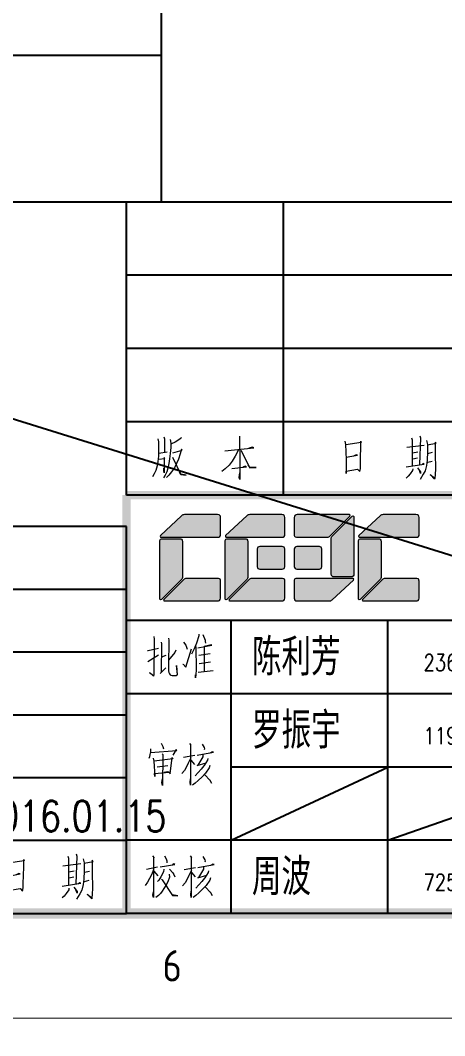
# Model space of a CAD drawing. Extents: x -93062 to 326984, y -142534 to 91021.
# Drawn here: x 104202 to 108261, y -55007 to -45302 of the extents above; entities that cross this region are included whole.
import ezdxf
from ezdxf.enums import TextEntityAlignment as Align

# ---------------------------------------------------------------- set-up
doc = ezdxf.new("R2010")
doc.units = 0
doc.header["$LTSCALE"] = 1000
doc.header["$MEASUREMENT"] = 0
doc.layers.get('0').update_dxf_attribs({"color": 8})
for name, color, linetype in [('-人员定位', 6, 'Continuous'), ('HQ1', 8, 'Continuous'), ('Version', 8, 'Continuous'), ('WALL', 8, 'Continuous')]:
    doc.layers.add(name, color=color, linetype=linetype)
doc.styles.add('HZTXT', font='geditxt.shx', dxfattribs={"width": 0.8, "bigfont": 'hztxt1.shx'})
doc.styles.get("Standard").update_dxf_attribs({"font": 'gbenor.shx', "bigfont": 'gbcbig.shx'})
doc.styles.add('TK', font='GEDITXT.SHX', dxfattribs={"width": 0.85, "height": 3.5, "bigfont": 'DXT.SHX'})

# ---------------------------------------------------------------- blocks, each defined once
blk = doc.blocks.new('GEDI_WK_A2')
at = {"color": 3}
for points, const_width in [([(0, 0), (594, 0), (594, 420), (0, 420)], 0.1), ([(25, 10), (584, 10), (584, 410), (25, 410)], 1)]:
    blk.add_lwpolyline(points, close=True, dxfattribs=dict(at, const_width=const_width))
blk.add_text('6', height=3, dxfattribs=at).set_placement((408.375, 5), align=Align.MIDDLE)
blk = doc.blocks.new('GEDI_TQ_2012')
at = {"color": 2}
for p, q in [((0, 28), (-180, 28)), ((-170, 0), (-170, 28)), ((-155, 0), (-155, 28)), ((-90, 21), (-180, 21)), ((0, 14), (-170, 14)), ((0, 7), (-180, 7))]:
    blk.add_line(p, q, dxfattribs=at)
at = {"color": 7}
blk.add_line((0, 0), (-180, 0), dxfattribs=at)
at = {"color": 2, "const_width": 0.8}
for points in [[(-180, 40), (0, 40)], [(-180, 0), (-180, 40)]]:
    blk.add_lwpolyline(points, dxfattribs=at)
at = {"color": 7, "lineweight": 0}
for points in [[(-177.369, 26.489), (-177.337, 26.23), (-177.392, 22.819), (-177.424, 22.685), (-177.808, 23.046), (-177.424, 22.756)], [(-175.997, 26.324), (-175.942, 26.128), (-175.997, 23.705), (-175.973, 23.407), (-175.973, 23.211), (-175.942, 23.046), (-175.887, 22.921), (-175.808, 22.819), (-175.746, 22.787), (-175.636, 22.756), (-175.526, 22.756), (-175.252, 22.756), (-175.165, 22.819), (-175.134, 22.85), (-175.22, 23.705), (-175.165, 22.819), (-175.22, 22.787)], [(-173.079, 26.685), (-173.079, 26.528), (-173.299, 25.838), (-173.518, 25.312), (-173.769, 24.787)], [(-172.687, 26.653), (-172.46, 26.128), (-172.46, 26.002), (-172.436, 25.838)], [(-177.981, 25.148), (-177.926, 25.148), (-176.945, 25.375)], [(-176.694, 25.932), (-176.64, 25.767), (-176.671, 23.046), (-176.781, 22.952), (-176.224, 23.477)], [(-174.608, 23.799), (-174.577, 23.838), (-174.326, 23.54), (-173.769, 25.312)], [(-174.554, 25.932), (-174.326, 25.642), (-174.193, 25.281)], [(-173.354, 25.508), (-173.322, 23.281), (-173.354, 22.85), (-173.385, 22.521), (-173.385, 22.819)], [(-173.189, 25.406), (-171.848, 25.642), (-171.903, 25.673), (-172.154, 25.602), (-172.577, 25.508), (-172.577, 23.148)], [(-177.949, 24.097), (-176.945, 24.724)], [(-176.224, 24.654), (-176.64, 24.489)], [(-175.275, 25.179), (-175.361, 24.952), (-175.973, 24.23)], [(-173.079, 24.685), (-171.989, 24.85)], [(-173.048, 23.901), (-171.958, 24.065)], [(-173.134, 23.077), (-171.707, 23.242)], [(-177.698, 15.737), (-177.698, 15.439), (-177.753, 15.212), (-177.808, 14.977), (-177.863, 14.812)], [(-177.698, 15.377), (-175.189, 15.573), (-175.252, 15.667), (-175.581, 15.141)], [(-176.694, 16.294), (-176.53, 15.965), (-176.475, 15.737)], [(-173.965, 16.255), (-173.856, 16.098), (-173.887, 16.129), (-173.887, 12.255), (-173.911, 12.553), (-173.887, 12.883)], [(-172.766, 16.192), (-172.577, 15.863), (-172.546, 15.737), (-172.577, 15.635)], [(-177.447, 14.851), (-177.392, 14.553), (-177.283, 13.11), (-177.306, 13.369), (-175.918, 13.502), (-176.083, 13.534), (-176.389, 13.471)], [(-175.918, 13.502), (-175.808, 13.338), (-175.636, 14.914), (-175.581, 14.781), (-177.337, 14.553)], [(-176.585, 15.275), (-176.53, 15.212), (-176.553, 12.224), (-176.616, 12.522), (-176.553, 12.883)], [(-173.856, 14.882), (-174.107, 14.357), (-174.303, 13.965), (-174.467, 13.667), (-174.695, 13.369)], [(-173.464, 15.11), (-174.554, 14.914)], [(-173.856, 14.655), (-173.495, 14.255)], [(-172.209, 14.812), (-172.24, 14.655), (-172.577, 14.161), (-172.601, 14.13), (-172.852, 13.8), (-173.134, 13.471), (-173.44, 13.173)], [(-173.244, 15.141), (-171.683, 15.408), (-171.793, 15.439), (-172.021, 15.337)], [(-172.687, 15.173), (-172.711, 14.977), (-173.189, 14.192), (-173.244, 14.161), (-172.381, 14.388)], [(-177.055, 14.028), (-176.059, 14.161)], [(-172.021, 14.161), (-172.099, 13.934), (-172.436, 13.408), (-172.766, 13.079), (-173.134, 12.718), (-173.44, 12.451), (-173.691, 12.255)], [(-172.546, 13.275), (-171.989, 12.718), (-171.879, 12.451), (-172.044, 12.781)], [(-177.505, 5.519), (-177.364, 5.323), (-177.419, 5.386), (-177.419, 1.52), (-177.482, 1.747), (-177.419, 2.077)], [(-176.36, 5.519), (-176.195, 5.221), (-176.141, 5.025), (-176.141, 4.829)], [(-173.9, 5.519), (-173.79, 5.363), (-173.821, 5.394), (-173.821, 1.52), (-173.845, 1.818), (-173.821, 2.147)], [(-172.7, 5.457), (-172.512, 5.127), (-172.48, 5.002), (-172.512, 4.9)], [(-177.419, 4.21), (-177.591, 3.747), (-177.787, 3.355), (-177.976, 2.994), (-178.203, 2.665)], [(-177.035, 4.437), (-178.093, 4.21)], [(-177.395, 4.045), (-177.003, 3.614)], [(-176.423, 4.241), (-176.446, 3.975), (-176.729, 3.52), (-176.917, 3.19), (-177.035, 3.057)], [(-176.784, 4.469), (-175.364, 4.696), (-175.474, 4.735), (-175.615, 4.665)], [(-175.89, 4.241), (-175.552, 3.88), (-175.474, 3.716), (-175.364, 3.52)], [(-173.79, 4.147), (-174.041, 3.622), (-174.237, 3.23), (-174.402, 2.932), (-174.629, 2.634)], [(-173.398, 4.374), (-174.488, 4.178)], [(-173.79, 3.92), (-173.429, 3.52)], [(-172.143, 4.076), (-172.174, 3.92), (-172.512, 3.426), (-172.535, 3.394), (-172.786, 3.065), (-173.068, 2.735), (-173.374, 2.437)], [(-173.178, 4.406), (-171.618, 4.672), (-171.727, 4.704), (-171.955, 4.602)], [(-172.621, 4.437), (-172.645, 4.241), (-173.123, 3.457), (-173.178, 3.426), (-172.316, 3.653)], [(-175.921, 3.747), (-175.89, 3.488), (-176.054, 3.026), (-176.227, 2.665), (-176.423, 2.375), (-176.588, 2.14), (-176.752, 1.912), (-176.948, 1.716), (-177.199, 1.52)], [(-176.666, 3.292), (-176.588, 3.222), (-175.615, 1.716), (-175.082, 1.685), (-175.584, 1.779), (-175.725, 1.912)], [(-171.955, 3.426), (-172.033, 3.198), (-172.371, 2.673), (-172.7, 2.343), (-173.068, 1.983), (-173.374, 1.716), (-173.625, 1.52)], [(-172.48, 2.539), (-171.924, 1.983), (-171.814, 1.716), (-171.978, 2.045)]]:
    blk.add_lwpolyline(points, dxfattribs=at)
blk = doc.blocks.new('GEDI_Version_2012')
at = {"layer": 'Version', "color": 2}
for p, q in [((-180, 0), (-180, 28)), ((0, 28), (-180, 28)), ((-165, 0), (-165, 28)), ((0, 21), (-180, 21)), ((0, 14), (-180, 14)), ((0, 7), (-180, 7)), ((0, 0), (-180, 0))]:
    blk.add_line(p, q, dxfattribs=at)
at = {"layer": 'Version', "color": 7, "lineweight": 0}
for points in [[(-177.012, 5.362), (-176.93, 5.093), (-176.93, 4.307), (-176.93, 3.716), (-176.99, 3.192), (-177.072, 2.803), (-177.184, 2.34), (-177.349, 2.01), (-177.514, 1.748)], [(-175.815, 5.295), (-175.763, 4.966), (-175.763, 4.539), (-175.815, 3.978), (-175.875, 3.454), (-175.957, 2.998), (-176.04, 2.571), (-176.152, 2.212), (-176.294, 1.883), (-176.459, 1.651)], [(-176.429, 5.557), (-176.376, 5.362), (-176.376, 4.113)], [(-174.76, 5.489), (-174.813, 5.392), (-175.344, 5.063), (-175.703, 4.898)], [(-169.19, 5.624), (-169.16, 2.931), (-169.16, 1.487), (-169.22, 1.681), (-169.16, 2.108)], [(-159.112, 5.163), (-159.052, 4.834), (-159.029, 4.115), (-158.999, 3.36), (-158.999, 3.262), (-158.999, 2.739), (-158.999, 2.05), (-158.999, 2.275), (-157.915, 2.477), (-157.69, 2.245), (-157.63, 2.537), (-157.63, 2.933), (-157.608, 3.689), (-157.578, 4.474), (-157.578, 5.133), (-157.548, 5.036), (-159.029, 4.804)], [(-152.729, 5.462), (-152.669, 5.26), (-152.669, 2.806)], [(-151.951, 5.657), (-151.891, 5.462), (-151.973, 2.903)], [(-151.307, 5.2), (-151.225, 4.834), (-151.225, 4.115), (-151.255, 3.33), (-151.307, 2.836), (-151.449, 2.312), (-151.614, 1.983), (-151.921, 1.489)], [(-151.225, 4.804), (-150.387, 4.968), (-150.469, 5.066), (-150.469, 4.048), (-150.469, 3.981), (-150.447, 2.507), (-150.469, 1.953), (-150.499, 1.624), (-150.529, 1.527), (-150.948, 1.953), (-150.552, 1.654)], [(-176.907, 4.015), (-176.099, 4.143)], [(-175.568, 4.045), (-174.678, 4.277), (-174.73, 4.375), (-174.872, 3.948), (-175.037, 3.424), (-175.202, 3.028), (-175.396, 2.601), (-175.68, 2.212), (-175.957, 1.913), (-176.182, 1.681)], [(-169.302, 4.307), (-169.609, 3.716), (-169.886, 3.23), (-170.193, 2.863), (-170.559, 2.504), (-170.866, 2.242)], [(-170.582, 4.21), (-167.828, 4.509), (-167.941, 4.569), (-168.3, 4.472)], [(-169.055, 4.277), (-168.217, 2.601), (-167.604, 2.639), (-168.188, 2.669), (-168.352, 2.863)], [(-153.178, 4.572), (-151.532, 4.774)], [(-152.647, 4.018), (-152.145, 4.115)], [(-151.195, 3.981), (-150.724, 4.085)], [(-176.93, 3.424), (-176.346, 3.492), (-176.406, 3.589), (-176.406, 2.108), (-176.429, 2.31), (-176.429, 2.571)], [(-175.598, 3.619), (-174.813, 1.95), (-174.289, 1.913), (-174.79, 1.98), (-174.925, 2.175)], [(-158.999, 3.622), (-157.915, 3.816), (-158.027, 3.853), (-158.274, 3.719)], [(-153.26, 2.701), (-151.532, 2.963), (-151.614, 3.001), (-151.726, 2.903)], [(-152.617, 3.457), (-152.168, 3.554)], [(-151.255, 3.128), (-151.195, 3.128), (-150.754, 3.232)], [(-169.916, 2.534), (-168.524, 2.699), (-168.636, 2.766), (-168.883, 2.669)], [(-152.617, 2.507), (-152.647, 2.342), (-152.871, 2.013), (-153.066, 1.788), (-153.26, 1.624)], [(-152.168, 2.604), (-151.868, 2.215), (-151.868, 2.05), (-151.973, 2.342)]]:
    blk.add_lwpolyline(points, dxfattribs=at)
blk = doc.blocks.new('GEDI_HQ1_2012')
at = {"layer": 'HQ1', "color": 2}
for p, q in [((0, 37), (-65, 37)), ((-65, 0), (-65, 37)), ((-50, 0), (-50, 37)), ((-35, 0), (-35, 37)), ((-15, 0), (-15, 37)), ((0, 0), (0, 37)), ((-65, 31), (0, 31)), ((-65, 25), (0, 25)), ((-65, 19), (0, 19)), ((-65, 13), (0, 13)), ((-65, 7), (0, 7)), ((0, 0), (0, 7)), ((-65, 0), (0, 0))]:
    blk.add_line(p, q, dxfattribs=at)
at = {"layer": 'HQ1', "color": 7, "lineweight": 0}
for points in [[(-60.479, 5.595), (-60.45, 5.321), (-60.683, 4.061), (-60.942, 2.935), (-61, 3.004), (-59.612, 3.241), (-59.638, 3.343), (-60.333, 1.981)], [(-54.887, 5.321), (-54.829, 5.015), (-54.829, 1.708)], [(-54.163, 5.562), (-54.104, 5.289), (-54.163, 1.74)], [(-46.042, 5.529), (-46.042, 5.358), (-46.479, 3.004), (-46.304, 2.899), (-46.1, 2.731), (-45.925, 2.593), (-45.783, 2.422), (-45.695, 2.25)], [(-45.116, 4.881), (-45.116, 4.64), (-45.262, 3.992), (-45.404, 3.584), (-45.579, 3.208)], [(-44.708, 5.529), (-44.683, 5.321), (-44.737, 1.875)], [(-39.557, 4.64), (-39.47, 4.607), (-38.166, 4.844), (-38.253, 4.913), (-38.486, 4.571), (-38.745, 4.196), (-39.007, 3.89), (-39.298, 3.584), (-39.615, 3.274), (-39.961, 2.968), (-40.34, 2.695), (-40.399, 2.662), (-40.628, 2.524), (-40.861, 2.356)], [(-39.153, 5.697), (-39.182, 5.46), (-39.528, 4.913), (-39.732, 4.571), (-39.961, 4.265), (-40.253, 3.922), (-40.541, 3.686)], [(-28.5, 5.493), (-28.529, 5.256), (-28.759, 4.742), (-28.963, 4.334), (-29.196, 3.992)], [(-28.73, 4.811), (-27.892, 4.913)], [(-27.429, 5.493), (-27.4, 5.321), (-27.746, 4.367)], [(-27.6, 4.709), (-26.558, 4.881)], [(-22.066, 4.64), (-21.979, 4.607), (-20.678, 4.844), (-20.762, 4.913), (-20.995, 4.571), (-21.257, 4.196), (-21.516, 3.89), (-21.807, 3.584), (-22.124, 3.274), (-22.474, 2.968), (-22.849, 2.695), (-22.907, 2.662), (-23.141, 2.524), (-23.37, 2.356)], [(-21.662, 5.697), (-21.691, 5.46), (-22.037, 4.913), (-22.241, 4.571), (-22.474, 4.265), (-22.762, 3.922), (-23.053, 3.686)], [(-11.411, 5.187), (-11.353, 4.844), (-11.324, 4.094), (-11.295, 3.31), (-11.295, 3.208), (-11.295, 2.662), (-11.295, 1.944), (-11.295, 2.185), (-10.165, 2.389), (-9.932, 2.148), (-9.874, 2.458), (-9.874, 2.866), (-9.845, 3.649), (-9.816, 4.469), (-9.816, 5.154), (-9.787, 5.048), (-11.324, 4.811)], [(-5.615, 5.493), (-5.557, 5.289), (-5.557, 2.731)], [(-4.803, 5.697), (-4.749, 5.493), (-4.832, 2.833)], [(-4.14, 5.219), (-4.053, 4.844), (-4.053, 4.094), (-4.082, 3.274), (-4.14, 2.764), (-4.282, 2.218), (-4.457, 1.875), (-4.778, 1.365)], [(-4.053, 4.811), (-3.182, 4.983), (-3.27, 5.085), (-3.27, 4.028), (-3.27, 3.959), (-3.24, 2.422), (-3.27, 1.842), (-3.299, 1.5), (-3.328, 1.398), (-3.761, 1.842), (-3.357, 1.536)], [(-61.842, 3.755), (-58.946, 3.959), (-59.088, 3.992), (-59.263, 3.959)], [(-61.321, 4.505), (-59.496, 4.742), (-59.612, 4.742), (-59.813, 4.673)], [(-55.7, 4.298), (-55.295, 3.172), (-55.237, 2.797)], [(-53.237, 4.436), (-53.296, 3.992), (-53.671, 3.343), (-54.133, 2.662)], [(-45.695, 4.403), (-45.695, 4.265), (-45.812, 3.686), (-45.899, 3.241), (-45.954, 2.935), (-46.071, 2.695), (-46.246, 2.389), (-46.42, 2.116), (-46.621, 1.842), (-46.854, 1.569)], [(-46.825, 3.959), (-45.725, 4.094)], [(-45.175, 3.959), (-44.016, 4.061), (-44.1, 4.094), (-44.275, 4.061)], [(-39.878, 4.265), (-39.819, 4.232), (-39.499, 3.922), (-39.47, 3.755), (-39.586, 3.992)], [(-27.95, 4.367), (-27.979, 4.196), (-28.442, 3.584), (-28.471, 3.514), (-28.704, 3.208), (-29.108, 2.833), (-29.312, 2.662), (-29.513, 2.491)], [(-28.529, 4.779), (-28.325, 4.265)], [(-28.008, 4.13), (-26.85, 2.833), (-26.384, 2.833), (-26.85, 2.866), (-27.079, 3.106)], [(-27.283, 4.673), (-27.021, 4.13)], [(-22.387, 4.265), (-22.328, 4.232), (-22.008, 3.922), (-21.979, 3.755), (-22.095, 3.992)], [(-6.078, 4.571), (-4.37, 4.779)], [(-5.528, 3.992), (-5.007, 4.094)], [(-4.024, 3.959), (-3.532, 4.061)], [(-45.291, 3.004), (-44.074, 3.172), (-44.216, 3.172), (-44.362, 3.106)], [(-39.732, 3.037), (-39.674, 2.935), (-39.615, 2.083), (-39.586, 1.981), (-39.586, 1.365), (-39.615, 1.638), (-39.615, 1.74), (-38.195, 1.912), (-38.224, 1.912), (-38.37, 1.912), (-38.224, 3.172), (-38.166, 3.106), (-38.253, 3.07), (-39.645, 2.866)], [(-27.571, 3.274), (-28.5, 3.139)], [(-28.067, 2.935), (-27.95, 2.422), (-28.008, 2.148), (-28.008, 2.524)], [(-22.241, 3.037), (-22.183, 2.935), (-22.124, 2.083), (-22.095, 1.981), (-22.095, 1.365), (-22.124, 1.638), (-22.124, 1.74), (-20.707, 1.912), (-20.736, 1.912), (-20.878, 1.912), (-20.736, 3.172), (-20.678, 3.106), (-20.762, 3.07), (-22.153, 2.866)], [(-11.295, 3.584), (-10.165, 3.788), (-10.282, 3.82), (-10.541, 3.686)], [(-6.166, 2.629), (-4.37, 2.899), (-4.457, 2.935), (-4.574, 2.833)], [(-5.499, 3.412), (-5.036, 3.514)], [(-4.082, 3.07), (-4.024, 3.07), (-3.561, 3.172)], [(-60.971, 2.422), (-60.625, 2.148), (-60.392, 1.981), (-60.133, 1.81), (-59.987, 1.671), (-59.9, 1.5)], [(-45.754, 1.81), (-43.725, 1.912), (-43.929, 1.944), (-44.275, 1.875)], [(-28.617, 2.662), (-28.471, 2.218), (-28.471, 2.014), (-28.5, 2.287)], [(-27.342, 2.899), (-27.342, 2.662), (-27.688, 1.708)], [(-5.499, 2.422), (-5.528, 2.25), (-5.761, 1.912), (-5.965, 1.671), (-6.166, 1.5)], [(-5.036, 2.524), (-4.719, 2.116), (-4.719, 1.944), (-4.832, 2.25)], [(-56.104, 1.638), (-52.833, 1.81), (-52.975, 1.842), (-53.296, 1.773)], [(-28.992, 1.606), (-26.792, 1.773), (-26.934, 1.773), (-27.254, 1.74)]]:
    blk.add_lwpolyline(points, dxfattribs=at)
blk.add_text('223344', height=0.0001).set_placement((-22.095, 1.744))
blk = doc.blocks.new('LOGO_CEEC_2014')
at = {"true_color": 0x0068b6}
h = blk.add_hatch(color=152, dxfattribs=at)
h.dxf.hatch_style = 2
edge = h.paths.add_edge_path()
edge.add_spline(control_points=[(5.253, 10.002), (5.253, 10.002), (5.253, 10.002), (5.253, 10.002), (5.352, 10.103), (5.423, 10.128), (5.545, 10.128), (5.545, 10.128), (8.693, 10.128), (8.693, 10.128), (8.955, 10.128), (8.984, 10.01), (8.984, 9.866), (8.984, 9.866), (8.984, 8.126), (8.984, 8.126), (8.984, 8.044), (8.916, 7.977), (8.831, 7.977), (8.831, 7.977), (3.261, 7.977), (3.261, 7.977), (3.216, 7.977), (3.17, 8.06), (3.237, 8.126), (3.237, 8.126), (5.253, 10.002)], knot_values=[-1, 0, 0, 0, 0, 0, 1, 1, 1, 2, 2, 2, 3, 3, 3, 4, 4, 4, 5, 5, 5, 6, 6, 6, 7, 7, 7, 8, 8, 8, 8], degree=3, periodic=0)
h = blk.add_hatch(color=152, dxfattribs=at)
h.dxf.hatch_style = 2
edge = h.paths.add_edge_path()
edge.add_spline(control_points=[(11.499, 10.002), (11.499, 10.002), (11.499, 10.002), (11.499, 10.002), (11.599, 10.103), (11.672, 10.128), (11.79, 10.128), (11.79, 10.128), (14.842, 10.128), (14.842, 10.128), (15.105, 10.128), (15.131, 10.01), (15.131, 9.866), (15.131, 9.866), (15.131, 8.126), (15.131, 8.126), (15.131, 8.044), (15.063, 7.977), (14.981, 7.977), (14.981, 7.977), (9.506, 7.977), (9.506, 7.977), (9.462, 7.977), (9.418, 8.06), (9.484, 8.126), (9.484, 8.126), (11.499, 10.002)], knot_values=[-1, 0, 0, 0, 0, 0, 1, 1, 1, 2, 2, 2, 3, 3, 3, 4, 4, 4, 5, 5, 5, 6, 6, 6, 7, 7, 7, 8, 8, 8, 8], degree=3, periodic=0)
at = {"true_color": 0xe50011}
h = blk.add_hatch(color=12, dxfattribs=at)
h.dxf.hatch_style = 2
edge = h.paths.add_edge_path()
edge.add_spline(control_points=[(19.487, 8.102), (19.487, 8.102), (19.487, 8.102), (19.487, 8.102), (19.392, 8.002), (19.318, 7.977), (19.198, 7.977), (19.198, 7.977), (16.248, 7.977), (16.248, 7.977), (16.043, 7.977), (16.049, 8.095), (16.049, 8.24), (16.049, 8.24), (16.049, 9.845), (16.049, 9.845), (16.049, 10.089), (16.19, 10.128), (16.333, 10.128), (16.333, 10.128), (21.343, 10.128), (21.343, 10.128), (21.385, 10.128), (21.431, 10.045), (21.367, 9.981), (21.367, 9.981), (19.487, 8.102)], knot_values=[-1, 0, 0, 0, 0, 0, 1, 1, 1, 2, 2, 2, 3, 3, 3, 4, 4, 4, 5, 5, 5, 6, 6, 6, 7, 7, 7, 8, 8, 8, 8], degree=3, periodic=0)
h = blk.add_hatch(color=12, dxfattribs=at)
h.dxf.hatch_style = 2
edge = h.paths.add_edge_path()
edge.add_spline(control_points=[(19.704, 8.105), (19.704, 8.105), (19.704, 8.105), (19.704, 8.105), (19.604, 8.005), (19.578, 7.935), (19.578, 7.815), (19.578, 7.815), (19.578, 4.478), (19.578, 4.478), (19.578, 4.213), (19.696, 4.185), (19.843, 4.185), (19.843, 4.185), (21.584, 4.185), (21.584, 4.185), (21.665, 4.185), (21.731, 4.253), (21.731, 4.336), (21.731, 4.336), (21.731, 9.953), (21.731, 9.953), (21.731, 9.997), (21.648, 10.042), (21.584, 9.976), (21.584, 9.976), (19.704, 8.105)], knot_values=[-1, 0, 0, 0, 0, 0, 1, 1, 1, 2, 2, 2, 3, 3, 3, 4, 4, 4, 5, 5, 5, 6, 6, 6, 7, 7, 7, 8, 8, 8, 8], degree=3, periodic=0)
at = {"true_color": 0x0068b6}
h = blk.add_hatch(color=152, dxfattribs=at)
h.dxf.hatch_style = 2
edge = h.paths.add_edge_path()
edge.add_spline(control_points=[(24.248, 10.002), (24.248, 10.002), (24.248, 10.002), (24.248, 10.002), (24.348, 10.103), (24.42, 10.128), (24.54, 10.128), (24.54, 10.128), (27.687, 10.128), (27.687, 10.128), (27.953, 10.128), (27.975, 10.01), (27.975, 9.866), (27.975, 9.866), (27.975, 8.126), (27.975, 8.126), (27.975, 8.044), (27.912, 7.977), (27.828, 7.977), (27.828, 7.977), (22.256, 7.977), (22.256, 7.977), (22.213, 7.977), (22.168, 8.06), (22.232, 8.126), (22.232, 8.126), (24.248, 10.002)], knot_values=[-1, 0, 0, 0, 0, 0, 1, 1, 1, 2, 2, 2, 3, 3, 3, 4, 4, 4, 5, 5, 5, 6, 6, 6, 7, 7, 7, 8, 8, 8, 8], degree=3, periodic=0)
h = blk.add_hatch(color=152, dxfattribs=at)
h.dxf.hatch_style = 2
edge = h.paths.add_edge_path()
edge.add_spline(control_points=[(5.229, 3.896), (5.229, 3.896), (5.229, 3.896), (5.229, 3.896), (5.329, 3.995), (5.356, 4.067), (5.356, 4.185), (5.356, 4.185), (5.356, 7.523), (5.356, 7.523), (5.356, 7.787), (5.237, 7.813), (5.092, 7.813), (5.092, 7.813), (3.355, 7.813), (3.355, 7.813), (3.272, 7.813), (3.203, 7.746), (3.203, 7.664), (3.203, 7.664), (3.203, 2.048), (3.203, 2.048), (3.203, 2.004), (3.289, 1.958), (3.355, 2.023), (3.355, 2.023), (5.229, 3.896)], knot_values=[-1, 0, 0, 0, 0, 0, 1, 1, 1, 2, 2, 2, 3, 3, 3, 4, 4, 4, 5, 5, 5, 6, 6, 6, 7, 7, 7, 8, 8, 8, 8], degree=3, periodic=0)
h = blk.add_hatch(color=152, dxfattribs=at)
h.dxf.hatch_style = 2
edge = h.paths.add_edge_path()
edge.add_spline(control_points=[(11.478, 3.896), (11.478, 3.896), (11.478, 3.896), (11.478, 3.896), (11.576, 3.995), (11.601, 4.067), (11.601, 4.185), (11.601, 4.185), (11.601, 7.523), (11.601, 7.523), (11.601, 7.787), (11.483, 7.813), (11.339, 7.813), (11.339, 7.813), (9.6, 7.813), (9.6, 7.813), (9.518, 7.813), (9.45, 7.746), (9.45, 7.664), (9.45, 7.664), (9.45, 2.048), (9.45, 2.048), (9.45, 2.004), (9.533, 1.958), (9.6, 2.023), (9.6, 2.023), (11.478, 3.896)], knot_values=[-1, 0, 0, 0, 0, 0, 1, 1, 1, 2, 2, 2, 3, 3, 3, 4, 4, 4, 5, 5, 5, 6, 6, 6, 7, 7, 7, 8, 8, 8, 8], degree=3, periodic=0)
h = blk.add_hatch(color=152, dxfattribs=at)
h.dxf.hatch_style = 2
edge = h.paths.add_edge_path()
edge.add_spline(control_points=[(24.227, 3.896), (24.227, 3.896), (24.227, 3.896), (24.227, 3.896), (24.326, 3.995), (24.35, 4.067), (24.35, 4.185), (24.35, 4.185), (24.35, 7.523), (24.35, 7.523), (24.35, 7.787), (24.234, 7.813), (24.087, 7.813), (24.087, 7.813), (22.349, 7.813), (22.349, 7.813), (22.267, 7.813), (22.197, 7.746), (22.197, 7.664), (22.197, 7.664), (22.197, 2.048), (22.197, 2.048), (22.197, 2.004), (22.284, 1.958), (22.349, 2.023), (22.349, 2.023), (24.227, 3.896)], knot_values=[-1, 0, 0, 0, 0, 0, 1, 1, 1, 2, 2, 2, 3, 3, 3, 4, 4, 4, 5, 5, 5, 6, 6, 6, 7, 7, 7, 8, 8, 8, 8], degree=3, periodic=0)
h = blk.add_hatch(color=152, dxfattribs=at)
h.dxf.hatch_style = 2
edge = h.paths.add_edge_path()
edge.add_spline(control_points=[(12.508, 6.847), (12.508, 6.847), (12.508, 6.847), (12.508, 6.847), (12.508, 6.974), (12.611, 7.077), (12.737, 7.077), (12.737, 7.077), (14.902, 7.077), (14.902, 7.077), (15.028, 7.077), (15.131, 6.974), (15.131, 6.847), (15.131, 6.847), (15.131, 5.152), (15.131, 5.152), (15.131, 5.025), (15.028, 4.923), (14.902, 4.923), (14.902, 4.923), (12.737, 4.923), (12.737, 4.923), (12.611, 4.923), (12.508, 5.025), (12.508, 5.152), (12.508, 5.152), (12.508, 6.847)], knot_values=[-1, 0, 0, 0, 0, 0, 1, 1, 1, 2, 2, 2, 3, 3, 3, 4, 4, 4, 5, 5, 5, 6, 6, 6, 7, 7, 7, 8, 8, 8, 8], degree=3, periodic=0)
at = {"true_color": 0xe50011}
h = blk.add_hatch(color=12, dxfattribs=at)
h.dxf.hatch_style = 2
edge = h.paths.add_edge_path()
edge.add_spline(control_points=[(16.049, 6.847), (16.049, 6.847), (16.049, 6.847), (16.049, 6.847), (16.049, 6.974), (16.153, 7.077), (16.28, 7.077), (16.28, 7.077), (18.443, 7.077), (18.443, 7.077), (18.566, 7.077), (18.672, 6.974), (18.672, 6.847), (18.672, 6.847), (18.672, 5.152), (18.672, 5.152), (18.672, 5.025), (18.566, 4.923), (18.443, 4.923), (18.443, 4.923), (16.28, 4.923), (16.28, 4.923), (16.153, 4.923), (16.049, 5.025), (16.049, 5.152), (16.049, 5.152), (16.049, 6.847)], knot_values=[-1, 0, 0, 0, 0, 0, 1, 1, 1, 2, 2, 2, 3, 3, 3, 4, 4, 4, 5, 5, 5, 6, 6, 6, 7, 7, 7, 8, 8, 8, 8], degree=3, periodic=0)
at = {"true_color": 0x0068b6}
h = blk.add_hatch(color=152, dxfattribs=at)
h.dxf.hatch_style = 2
edge = h.paths.add_edge_path()
edge.add_spline(control_points=[(5.447, 3.898), (5.447, 3.898), (5.447, 3.898), (5.447, 3.898), (5.545, 3.995), (5.614, 4.024), (5.736, 4.024), (5.736, 4.024), (8.785, 4.024), (8.785, 4.024), (8.988, 4.024), (8.984, 3.905), (8.984, 3.76), (8.984, 3.76), (8.984, 2.156), (8.984, 2.156), (8.984, 1.911), (8.843, 1.872), (8.701, 1.872), (8.701, 1.872), (3.591, 1.872), (3.591, 1.872), (3.551, 1.872), (3.503, 1.957), (3.566, 2.02), (3.566, 2.02), (5.447, 3.898)], knot_values=[-1, 0, 0, 0, 0, 0, 1, 1, 1, 2, 2, 2, 3, 3, 3, 4, 4, 4, 5, 5, 5, 6, 6, 6, 7, 7, 7, 8, 8, 8, 8], degree=3, periodic=0)
h = blk.add_hatch(color=152, dxfattribs=at)
h.dxf.hatch_style = 2
edge = h.paths.add_edge_path()
edge.add_spline(control_points=[(11.692, 3.898), (11.692, 3.898), (11.692, 3.898), (11.692, 3.898), (11.79, 3.995), (11.862, 4.024), (11.984, 4.024), (11.984, 4.024), (14.934, 4.024), (14.934, 4.024), (15.139, 4.024), (15.131, 3.905), (15.131, 3.76), (15.131, 3.76), (15.131, 2.156), (15.131, 2.156), (15.131, 1.911), (14.992, 1.872), (14.848, 1.872), (14.848, 1.872), (9.839, 1.872), (9.839, 1.872), (9.796, 1.872), (9.749, 1.957), (9.813, 2.02), (9.813, 2.02), (11.692, 3.898)], knot_values=[-1, 0, 0, 0, 0, 0, 1, 1, 1, 2, 2, 2, 3, 3, 3, 4, 4, 4, 5, 5, 5, 6, 6, 6, 7, 7, 7, 8, 8, 8, 8], degree=3, periodic=0)
at = {"true_color": 0xe50011}
h = blk.add_hatch(color=12, dxfattribs=at)
h.dxf.hatch_style = 2
edge = h.paths.add_edge_path()
edge.add_spline(control_points=[(19.68, 1.998), (19.68, 1.998), (19.68, 1.998), (19.68, 1.998), (19.58, 1.898), (19.509, 1.872), (19.392, 1.872), (19.392, 1.872), (16.343, 1.872), (16.343, 1.872), (16.077, 1.872), (16.049, 1.989), (16.049, 2.135), (16.049, 2.135), (16.049, 3.874), (16.049, 3.874), (16.049, 3.957), (16.12, 4.024), (16.199, 4.024), (16.199, 4.024), (21.676, 4.024), (21.676, 4.024), (21.718, 4.024), (21.763, 3.94), (21.698, 3.874), (21.698, 3.874), (19.68, 1.998)], knot_values=[-1, 0, 0, 0, 0, 0, 1, 1, 1, 2, 2, 2, 3, 3, 3, 4, 4, 4, 5, 5, 5, 6, 6, 6, 7, 7, 7, 8, 8, 8, 8], degree=3, periodic=0)
at = {"true_color": 0x0068b6}
h = blk.add_hatch(color=152, dxfattribs=at)
h.dxf.hatch_style = 2
edge = h.paths.add_edge_path()
edge.add_spline(control_points=[(24.443, 3.898), (24.443, 3.898), (24.443, 3.898), (24.443, 3.898), (24.54, 3.995), (24.612, 4.024), (24.732, 4.024), (24.732, 4.024), (27.78, 4.024), (27.78, 4.024), (27.985, 4.024), (27.975, 3.905), (27.975, 3.76), (27.975, 3.76), (27.975, 2.156), (27.975, 2.156), (27.975, 1.911), (27.838, 1.872), (27.695, 1.872), (27.695, 1.872), (22.588, 1.872), (22.588, 1.872), (22.544, 1.872), (22.501, 1.957), (22.564, 2.02), (22.564, 2.02), (24.443, 3.898)], knot_values=[-1, 0, 0, 0, 0, 0, 1, 1, 1, 2, 2, 2, 3, 3, 3, 4, 4, 4, 5, 5, 5, 6, 6, 6, 7, 7, 7, 8, 8, 8, 8], degree=3, periodic=0)
at = {"lineweight": 0}
for points in [[(8.984, 8.126), (8.984, 8.044), (8.916, 7.977), (8.831, 7.977), (8.831, 7.977), (3.261, 7.977), (3.261, 7.977), (3.216, 7.977), (3.17, 8.06), (3.237, 8.126), (3.237, 8.126), (5.253, 10.002), (5.253, 10.002), (5.352, 10.103), (5.423, 10.128), (5.545, 10.128), (5.545, 10.128), (8.693, 10.128), (8.693, 10.128), (8.955, 10.128), (8.984, 10.01), (8.984, 9.866), (8.984, 9.866), (8.984, 8.126), (8.984, 8.126)], [(15.131, 8.126), (15.131, 8.044), (15.063, 7.977), (14.981, 7.977), (14.981, 7.977), (9.506, 7.977), (9.506, 7.977), (9.462, 7.977), (9.418, 8.06), (9.484, 8.126), (9.484, 8.126), (11.499, 10.002), (11.499, 10.002), (11.599, 10.103), (11.672, 10.128), (11.79, 10.128), (11.79, 10.128), (14.842, 10.128), (14.842, 10.128), (15.105, 10.128), (15.131, 10.01), (15.131, 9.866), (15.131, 9.866), (15.131, 8.126), (15.131, 8.126)], [(16.049, 9.845), (16.049, 10.089), (16.19, 10.128), (16.333, 10.128), (16.333, 10.128), (21.343, 10.128), (21.343, 10.128), (21.385, 10.128), (21.431, 10.045), (21.367, 9.981), (21.367, 9.981), (19.487, 8.102), (19.487, 8.102), (19.392, 8.002), (19.318, 7.977), (19.198, 7.977), (19.198, 7.977), (16.248, 7.977), (16.248, 7.977), (16.043, 7.977), (16.049, 8.095), (16.049, 8.24), (16.049, 8.24), (16.049, 9.845), (16.049, 9.845)], [(21.584, 4.185), (21.665, 4.185), (21.731, 4.253), (21.731, 4.336), (21.731, 4.336), (21.731, 9.953), (21.731, 9.953), (21.731, 9.997), (21.648, 10.042), (21.584, 9.976), (21.584, 9.976), (19.704, 8.105), (19.704, 8.105), (19.604, 8.005), (19.578, 7.935), (19.578, 7.815), (19.578, 7.815), (19.578, 4.478), (19.578, 4.478), (19.578, 4.213), (19.696, 4.185), (19.843, 4.185), (19.843, 4.185), (21.584, 4.185), (21.584, 4.185)], [(27.975, 8.126), (27.975, 8.044), (27.912, 7.977), (27.828, 7.977), (27.828, 7.977), (22.256, 7.977), (22.256, 7.977), (22.213, 7.977), (22.168, 8.06), (22.232, 8.126), (22.232, 8.126), (24.248, 10.002), (24.248, 10.002), (24.348, 10.103), (24.42, 10.128), (24.54, 10.128), (24.54, 10.128), (27.687, 10.128), (27.687, 10.128), (27.953, 10.128), (27.975, 10.01), (27.975, 9.866), (27.975, 9.866), (27.975, 8.126), (27.975, 8.126)], [(3.355, 7.813), (3.272, 7.813), (3.203, 7.746), (3.203, 7.664), (3.203, 7.664), (3.203, 2.048), (3.203, 2.048), (3.203, 2.004), (3.289, 1.958), (3.355, 2.023), (3.355, 2.023), (5.229, 3.896), (5.229, 3.896), (5.329, 3.995), (5.356, 4.067), (5.356, 4.185), (5.356, 4.185), (5.356, 7.523), (5.356, 7.523), (5.356, 7.787), (5.237, 7.813), (5.092, 7.813), (5.092, 7.813), (3.355, 7.813), (3.355, 7.813)], [(9.6, 7.813), (9.518, 7.813), (9.45, 7.746), (9.45, 7.664), (9.45, 7.664), (9.45, 2.048), (9.45, 2.048), (9.45, 2.004), (9.533, 1.958), (9.6, 2.023), (9.6, 2.023), (11.478, 3.896), (11.478, 3.896), (11.576, 3.995), (11.601, 4.067), (11.601, 4.185), (11.601, 4.185), (11.601, 7.523), (11.601, 7.523), (11.601, 7.787), (11.483, 7.813), (11.339, 7.813), (11.339, 7.813), (9.6, 7.813), (9.6, 7.813)], [(22.349, 7.813), (22.267, 7.813), (22.197, 7.746), (22.197, 7.664), (22.197, 7.664), (22.197, 2.048), (22.197, 2.048), (22.197, 2.004), (22.284, 1.958), (22.349, 2.023), (22.349, 2.023), (24.227, 3.896), (24.227, 3.896), (24.326, 3.995), (24.35, 4.067), (24.35, 4.185), (24.35, 4.185), (24.35, 7.523), (24.35, 7.523), (24.35, 7.787), (24.234, 7.813), (24.087, 7.813), (24.087, 7.813), (22.349, 7.813), (22.349, 7.813)], [(15.131, 5.152), (15.131, 5.025), (15.028, 4.923), (14.902, 4.923), (14.902, 4.923), (12.737, 4.923), (12.737, 4.923), (12.611, 4.923), (12.508, 5.025), (12.508, 5.152), (12.508, 5.152), (12.508, 6.847), (12.508, 6.847), (12.508, 6.974), (12.611, 7.077), (12.737, 7.077), (12.737, 7.077), (14.902, 7.077), (14.902, 7.077), (15.028, 7.077), (15.131, 6.974), (15.131, 6.847), (15.131, 6.847), (15.131, 5.152), (15.131, 5.152)], [(18.672, 5.152), (18.672, 5.025), (18.566, 4.923), (18.443, 4.923), (18.443, 4.923), (16.28, 4.923), (16.28, 4.923), (16.153, 4.923), (16.049, 5.025), (16.049, 5.152), (16.049, 5.152), (16.049, 6.847), (16.049, 6.847), (16.049, 6.974), (16.153, 7.077), (16.28, 7.077), (16.28, 7.077), (18.443, 7.077), (18.443, 7.077), (18.566, 7.077), (18.672, 6.974), (18.672, 6.847), (18.672, 6.847), (18.672, 5.152), (18.672, 5.152)], [(8.984, 2.156), (8.984, 1.911), (8.843, 1.872), (8.701, 1.872), (8.701, 1.872), (3.591, 1.872), (3.591, 1.872), (3.551, 1.872), (3.503, 1.957), (3.566, 2.02), (3.566, 2.02), (5.447, 3.898), (5.447, 3.898), (5.545, 3.995), (5.614, 4.024), (5.736, 4.024), (5.736, 4.024), (8.785, 4.024), (8.785, 4.024), (8.988, 4.024), (8.984, 3.905), (8.984, 3.76), (8.984, 3.76), (8.984, 2.156), (8.984, 2.156)], [(15.131, 2.156), (15.131, 1.911), (14.992, 1.872), (14.848, 1.872), (14.848, 1.872), (9.839, 1.872), (9.839, 1.872), (9.796, 1.872), (9.749, 1.957), (9.813, 2.02), (9.813, 2.02), (11.692, 3.898), (11.692, 3.898), (11.79, 3.995), (11.862, 4.024), (11.984, 4.024), (11.984, 4.024), (14.934, 4.024), (14.934, 4.024), (15.139, 4.024), (15.131, 3.905), (15.131, 3.76), (15.131, 3.76), (15.131, 2.156), (15.131, 2.156)], [(16.049, 3.874), (16.049, 3.957), (16.12, 4.024), (16.199, 4.024), (16.199, 4.024), (21.676, 4.024), (21.676, 4.024), (21.718, 4.024), (21.763, 3.94), (21.698, 3.874), (21.698, 3.874), (19.68, 1.998), (19.68, 1.998), (19.58, 1.898), (19.509, 1.872), (19.392, 1.872), (19.392, 1.872), (16.343, 1.872), (16.343, 1.872), (16.077, 1.872), (16.049, 1.989), (16.049, 2.135), (16.049, 2.135), (16.049, 3.874), (16.049, 3.874)], [(27.975, 2.156), (27.975, 1.911), (27.838, 1.872), (27.695, 1.872), (27.695, 1.872), (22.588, 1.872), (22.588, 1.872), (22.544, 1.872), (22.501, 1.957), (22.564, 2.02), (22.564, 2.02), (24.443, 3.898), (24.443, 3.898), (24.54, 3.995), (24.612, 4.024), (24.732, 4.024), (24.732, 4.024), (27.78, 4.024), (27.78, 4.024), (27.985, 4.024), (27.975, 3.905), (27.975, 3.76), (27.975, 3.76), (27.975, 2.156), (27.975, 2.156)]]:
    blk.add_open_spline(points, degree=3, knots=[0, 0, 0, 0, 1, 1, 1, 2, 2, 2, 3, 3, 3, 4, 4, 4, 5, 5, 5, 6, 6, 6, 7, 7, 7, 8, 8, 8, 8], dxfattribs=at)
blk = doc.blocks.new('A$C1C011119')
for name, p in [('GEDI_WK_A2', (0, 0)), ('GEDI_Version_2012', (584, 50)), ('GEDI_TQ_2012', (584, 10)), ('LOGO_CEEC_2014', (404, 38)), ('GEDI_HQ1_2012', (404, 10))]:
    blk.add_blockref(name, p)
at = {"style": 'TK', "width": 0.85}
for tag, height, p in [('PROJECTNAME', 4.75, (529, 44)), ('PHASE', 4, (571, 44)), ('DRAWINGNAME', 4.75, (539, 31))]:
    blk.add_attdef(tag, text='', height=height, dxfattribs=at).set_placement(p, align=Align.MIDDLE_CENTER)
for tag, p, height in [('APPROVE', (416, 32.75), 3.5), ('DESIGN', (461, 32.75), 3.5), ('REVIEW1', (416, 25.75), 3.5), ('DRAW', (461, 25.75), 3.5), ('DRAWINGNUMBER', (511, 18.5), 4), ('REVIEW2', (416, 18.75), 3.5), ('PROPORTION', (461, 18.75), 3.5), ('CHECK', (416, 11.75), 3.5), ('DATE', (461, 11.75), 3.5), ('VERSION', (577, 11.75), 3.5)]:
    blk.add_attdef(tag, p, '', height=height, dxfattribs=at)
blk = doc.blocks.new('A$C68430A22')
for p, q in [((-12500, 1400), (-11000, 2100)), ((-11000, 1400), (-9000, 2100)), ((-17000, 700), (-15500, 1400)), ((-15500, 700), (-13500, 1400))]:
    blk.add_line(p, q)
at = {"style": 'HZTXT', "width": 0.8}
for s, p in [('2363', (-15159.5, 2320)), ('7592', (-10659.5, 2320)), ('1196', (-15159.5, 1620)), ('7253', (-15159.5, 220))]:
    blk.add_text(s, height=157.5, dxfattribs=at).set_placement(p)
blk = doc.blocks.new('safsafasffasfsd')
ref = blk.add_blockref('A$C1C011119', (-59400, 0), dxfattribs=dict(xscale=100, yscale=100, zscale=100))
ref.add_attrib('CHECK', '周波', (-17800, 1175), dxfattribs={"height": 350, "style": 'TK', "width": 0.85})
ref.add_attrib('REVIEW1', '罗振宇', (-17800, 2575), dxfattribs={"height": 350, "style": 'TK', "width": 0.85})
ref.add_attrib('APPROVE', '陈利芳', (-17800, 3275), dxfattribs={"height": 350, "style": 'TK', "width": 0.85})
blk.add_blockref('A$C68430A22', (-1000, 1000))

msp = doc.modelspace()

# ---------------------------------------------------------------- linework, layer by layer
at = {"layer": '-人员定位'}
msp.add_line((-58696.5, 1567.5), (326984.5, -118471.5), dxfattribs=at)
at = {"layer": 'WALL'}
for p, q in [((105549, -13839.5), (105549, -47039.5)), ((105549, -45639.5), (92217.5, -45639.5)), ((105549, -47039.5), (92217.5, -47039.5))]:
    msp.add_line(p, q, dxfattribs=at)

# ---------------------------------------------------------------- block references
msp.add_blockref('safsafasffasfsd', (124217.5, -54839.5))

# ---------------------------------------------------------------- texts
at = {"style": 'HZTXT', "width": 0.8}
msp.add_text('2016.01.15', height=294, dxfattribs=at).set_placement((103785.5, -53055.5))

doc.saveas('drawing.dxf')
